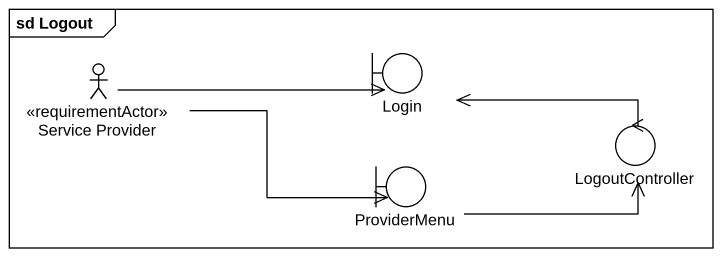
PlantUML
@startuml
mainframe sd Logout
boundary Login
actor "Service Provider" as Service_Provider <<requirementActor>>
boundary ProviderMenu
control LogoutController
Service_Provider -right-> Login
Service_Provider -right-> ProviderMenu
ProviderMenu -right-> LogoutController
LogoutController -left-> Login
@enduml
